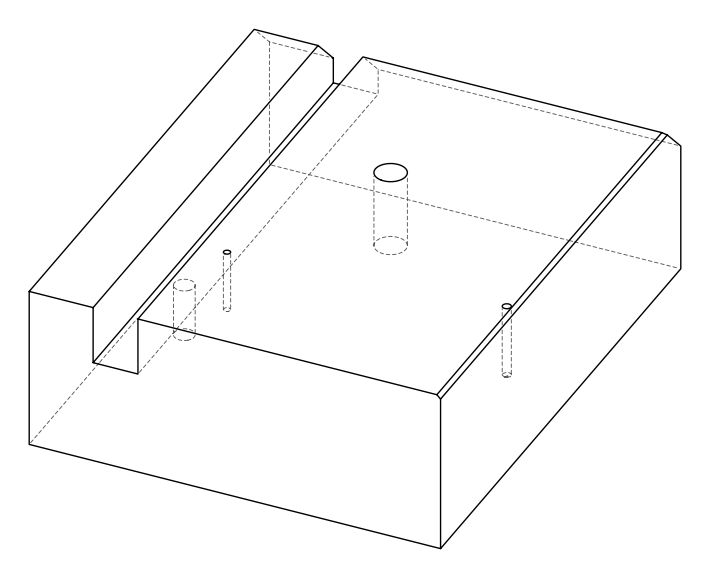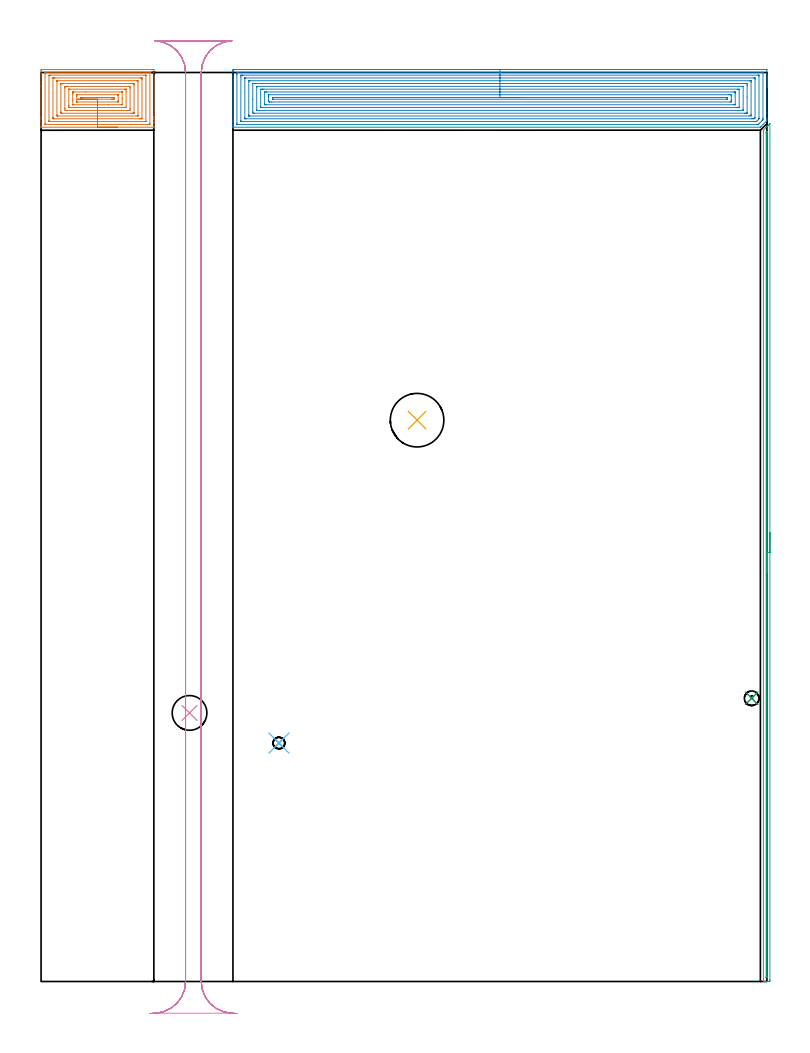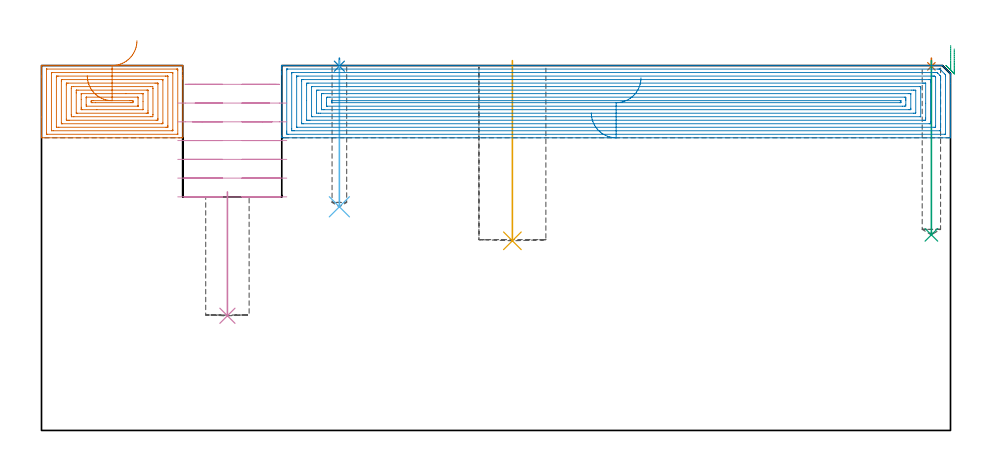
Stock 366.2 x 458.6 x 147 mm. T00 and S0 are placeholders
(PLAN: 10 operations, 6 tool changes, 52.3 min)
(1 SPOT_DRILL | STEP1POCKET | NXT0321_9005460120000 | 0.03 min | 1 mm3)
(2 SPOT_DRILL_1 | STEP1POCKET_3 | NXT0321_9005460120000 | 0.03 min | 0 mm3)
(3 DRILL_BLIND_HOLE_INTO_CENTER | STEP1POCKET | UGT0301_469 | 0.28 min | 2835 mm3)
(4 INDEXABLE_INSERT_DRILL_BLIND_HOLE_FROM_SOLID | STEP1POCKET_1 | NXT0302_006 | 0.21 min | 24144 mm3)
(5 INDEXABLE_INSERT_DRILL_BLIND_HOLE_FROM_SOLID_1 | STEP1POCKET_2 | NXT0302_025 | 0.29 min | 40194 mm3)
(6 DRILL_BLIND_HOLE_INTO_CENTER_1 | STEP1POCKET_3 | UGT0301_454 | 0.24 min | 1500 mm3)
(7 AREA_MILL | FG_CHAMFER_SURFACE | UGT0205_001 | 5.31 min | 27702 mm3)
(8 AREA_MILL_1 | FG_CHAMFER_SURFACE_1 | UGT0205_001 | 23.99 min | 117678 mm3)
(9 AREA_MILL_2 | FG_CHAMFER_SURFACE_2 | UGT0205_001 | 7.04 min | 2346 mm3)
(10 MILL_RECTANGULAR_SLOT | SLOT_RECTANGULAR | UGT0201_004 | Follow Part, ap 8, ae 75% | 14.92 min | 948065 mm3)
(TOOL NXT0321_9005460120000 | NC Spot Drill, 142deg, 12mm, Carbide, Uncoated | D12 PA142 FL30 Z2)
(TOOL UGT0301_469 | Carbide Drill 7.4 mm | D7.4 PA118 FL69 Z2)
(TOOL NXT0302_006 | Index. Insert Drill 17.5mm [880-D1750L25-05] | D17.5 PA176 FL88 Z2)
(TOOL NXT0302_025 | Index. Insert Drill 27mm [880-D2700L32-05] | D27 PA176 FL135 Z2)
(TOOL UGT0301_454 | Carbide Drill 5.9 mm | D5.9 PA118 FL57 Z2)
(TOOL UGT0205_001 | Chamfer Mill 20 x 3 x 45 deg. | D20 FL50 Z2)
(TOOL UGT0201_004 | End Mill 32 mm | D32 FL53 Z6)
(OP 1 SPOT_DRILL)
G17 G21 G94 G90
T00 M6
G54
G17 G0 G90 X358.5 Y142.9 S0 M3
G43 Z157. H0
G94 G81 G98 Z146.681 F250. R150.
G80
M5
M2
(OP 2 SPOT_DRILL_1)
G17 G21 G94 G90
T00 M6
G54
G17 G0 G90 X120. Y120.3 S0 M3
G43 Z157. H0
G94 G81 G98 Z146.746 F250. R150.
G80
M5
M2
(OP 3 DRILL_BLIND_HOLE_INTO_CENTER)
G17 G21 G94 G90
T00 M6
G54
G17 G0 G90 X358.5 Y142.9 S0 M3
G43 Z157. H0
G94 G81 G98 Z78.8 F250. R149.
G80
M5
M2
(OP 4 INDEXABLE_INSERT_DRILL_BLIND_HOLE_FROM_SOLID)
G17 G21 G94 G90
T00 M6
G54
G17 G0 G90 X74.9 Y135.5 S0 M3
G43 Z157. H1
G94 G81 G98 Z46.2 F250. R96.1
G80
M5
M2
(OP 5 INDEXABLE_INSERT_DRILL_BLIND_HOLE_FROM_SOLID_1)
G17 G21 G94 G90
T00 M6
G54
G17 G0 G90 X189.7 Y283.2 S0 M3
G43 Z157. H1
G94 G81 G98 Z76.4 F250. R149.
G80
M5
M2
(OP 6 DRILL_BLIND_HOLE_INTO_CENTER_1)
G17 G21 G94 G90
T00 M6
G54
G17 G0 G90 X120. Y120.3 S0 M3
G43 Z157. H0
G94 G81 G98 Z90.1 F250. R149.
G80
M5
M2
(OP 7 AREA_MILL)
G17 G21 G94 G90
T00 M6
G54
G17 G0 G90 X38.45 Y431. S1061 M3
G43 Z157. H0
G94 G1 X38.412 Z156.128 F250.
X38.298 Z155.263
X38.109 Z154.412
X37.847 Z153.58
X37.513 Z152.774
X37.11 Z152.
X36.642 Z151.264
X36.11 Z150.572
X35.521 Z149.929
X34.878 Z149.339
X34.186 Z148.808
X33.45 Z148.34
X32.676 Z147.937
X31.87 Z147.603
X31.038 Z147.341
X30.186 Z147.152
X29.322 Z147.038
X28.45 Z147.
X0.08
X0.01 Y431.005 Z146.992
X0. Y431.162 Z146.836
Y435.133 Z142.865
Y435.856 Z142.138
Y451.688 Z126.308
Y459.289 Z118.707
X0.003 Y459.651 Z118.345
X0.008 Y460.091 Z117.905
X0.077 Y460.094 Z117.903
X0.523 Y460.1 Z117.9
X56.377
X56.817 Y460.094 Z117.903
X56.89 Y460.091 Z117.905
X56.9 Y460.012 Z117.984
Y436.376 Z141.619
Y435.856 Z142.138
Y435.133 Z142.865
Y434.974 Z143.023
Y433.212 Z144.785
X56.899 Y431.16 Z146.838
X56.89 Y431.005 Z146.992
X56.82 Y431. Z147.
X28.45
Y432.414 Z145.586
X2.212 Y432.415 Z145.585
X2.089 Y432.418 Z145.582
X2.029 Y432.421 Z145.579
X2.01 Y432.424 Z145.576
X2.007 Y432.441 Z145.559
X2.003 Y432.491 Z145.509
X2. Y432.625 Z145.375
X2.001 Y458.182 Z119.818
X2.006 Y458.477 Z119.523
X2.01 Y458.667 Z119.333
X2.097 Y458.679 Z119.321
X2.296 Y458.684 Z119.316
X2.381 Y458.685 Z119.315
X54.688
X54.811 Y458.682 Z119.318
X54.871 Y458.679 Z119.321
X54.89 Y458.676 Z119.324
X54.893 Y458.659 Z119.341
X54.897 Y458.609 Z119.391
X54.899 Y458.475 Z119.525
Y432.918 Z145.082
X54.894 Y432.623 Z145.377
X54.89 Y432.433 Z145.567
X54.803 Y432.421 Z145.579
X54.604 Y432.416 Z145.584
X54.519 Y432.415 Z145.585
X28.45 Y432.414 Z145.586
Y433.828 Z144.172
X4.336 Y433.829 Z144.171
X4.069 Y433.83 Z144.17
X4.032 Y433.832 Z144.168
X4.017 Y433.834 Z144.166
X4.01 Y433.887 Z144.113
X4.002 Y434.024 Z143.976
X4. Y434.093 Z143.907
Y434.162 Z143.838
Y457.075 Z120.925
X4.004 Y457.145 Z120.855
X4.013 Y457.265 Z120.735
X4.069 Y457.267 Z120.733
X4.69 Y457.271 Z120.729
X52.564
X52.831 Y457.27 Z120.73
X52.868 Y457.268 Z120.732
X52.883 Y457.266 Z120.734
X52.89 Y457.213 Z120.787
X52.898 Y457.076 Z120.924
X52.9 Y457.007 Z120.993
Y456.938 Z121.062
Y434.025 Z143.975
X52.896 Y433.955 Z144.045
X52.887 Y433.835 Z144.165
X52.831 Y433.833 Z144.167
X52.21 Y433.829 Z144.171
X28.45 Y433.828 Z144.172
Y435.243 Z142.757
X6.729
X6.458 Y435.244 Z142.756
X6.052 Y435.248 Z142.752
X6.011 Y435.25 Z142.75
X6.007 Y435.307 Z142.693
X6.004 Y435.438 Z142.562
X6. Y435.699 Z142.301
Y435.856 Z142.144
X6.001 Y455.607 Z122.393
X6.004 Y455.788 Z122.212
X6.007 Y455.832 Z122.168
X6.01 Y455.849 Z122.151
X6.026 Y455.851 Z122.149
X6.115 Y455.854 Z122.146
X6.729 Y455.857 Z122.143
X6.999
X50.171
X50.442 Y455.856 Z122.144
X50.848 Y455.852 Z122.148
X50.889 Y455.85 Z122.15
X50.893 Y455.793 Z122.207
X50.896 Y455.662 Z122.338
X50.9 Y455.401 Z122.599
Y455.244 Z122.756
X50.899 Y435.493 Z142.507
X50.897 Y435.312 Z142.688
X50.893 Y435.268 Z142.732
X50.89 Y435.251 Z142.749
X50.874 Y435.249 Z142.751
X50.785 Y435.246 Z142.754
X50.171 Y435.243 Z142.757
X49.901
X28.45
Y436.657 Z141.343
X8.502
X8.422 Y436.658 Z141.342
X8.261 Y436.663 Z141.337
X8.01 Y436.672 Z141.328
X8.008 Y436.737 Z141.263
X8.001 Y437.235 Z140.765
X8. Y453.981 Z124.019
X8.003 Y454.363 Z123.637
X8.006 Y454.424 Z123.576
X8.009 Y454.434 Z123.566
X8.073 Y454.438 Z123.562
X8.18 Y454.441 Z123.559
X8.341 Y454.443 Z123.557
X8.422
X48.398
X48.478 Y454.442 Z123.558
X48.639 Y454.437 Z123.563
X48.89 Y454.428 Z123.572
X48.892 Y454.363 Z123.637
X48.899 Y453.865 Z124.135
X48.9 Y437.119 Z140.881
X48.897 Y436.737 Z141.263
X48.894 Y436.676 Z141.324
X48.892 Y436.666 Z141.334
X48.828 Y436.662 Z141.338
X48.72 Y436.659 Z141.341
X48.559 Y436.657 Z141.343
X48.478
X28.45
Y438.071 Z139.929
X10.706
X10.275 Y438.073 Z139.927
X10.132 Y438.075 Z139.925
X10.026 Y438.078 Z139.922
X10.01 Y438.226 Z139.774
X10.005 Y438.5 Z139.5
X10.001 Y438.772 Z139.228
Y452.6 Z125.4
X10.003 Y452.872 Z125.128
X10.009 Y452.965 Z125.035
X10.015 Y453.022 Z124.978
X10.06 Y453.024 Z124.976
X10.275 Y453.026 Z124.974
X10.731 Y453.028 Z124.972
X11.162 Y453.029 Z124.971
X46.194
X46.625 Y453.027 Z124.973
X46.768 Y453.025 Z124.975
X46.874 Y453.022 Z124.978
X46.89 Y452.874 Z125.126
X46.895 Y452.6 Z125.4
X46.899 Y452.328 Z125.672
Y438.5 Z139.5
X46.897 Y438.228 Z139.772
X46.891 Y438.135 Z139.865
X46.885 Y438.078 Z139.922
X46.84 Y438.076 Z139.924
X46.625 Y438.074 Z139.926
X46.169 Y438.072 Z139.928
X45.738 Y438.071 Z139.929
X28.45
Y439.485 Z138.515
X12.829 Y439.486 Z138.514
X12.049 Y439.492 Z138.508
X12.003 Y440.262 Z137.738
X12.001 Y440.31 Z137.69
Y450.838 Z127.162
X12.002 Y450.884 Z127.116
X12.049 Y451.608 Z126.392
X12.158 Y451.61 Z126.39
X12.935 Y451.614 Z126.386
X13.04 Y451.615 Z126.385
X44.071 Y451.614 Z126.386
X44.852 Y451.608 Z126.392
X44.897 Y450.838 Z127.162
X44.899 Y450.79 Z127.21
Y440.262 Z137.738
X44.898 Y440.216 Z137.784
X44.852 Y439.492 Z138.508
X44.742 Y439.49 Z138.51
X43.965 Y439.486 Z138.514
X43.86 Y439.485 Z138.515
X28.45
Y440.9 Z137.1
X14.708
X14.065 Y440.902 Z137.098
X14.025 Y440.904 Z137.096
X14.013 Y440.905 Z137.095
X14.005 Y440.962 Z137.038
X14.002 Y441.144 Z136.856
X14. Y441.847 Z136.153
Y442.025 Z135.975
X14.001 Y449.956 Z128.044
X14.004 Y450.132 Z127.868
X14.007 Y450.176 Z127.824
X14.009 Y450.192 Z127.808
X14.054 Y450.194 Z127.806
X14.217 Y450.198 Z127.802
X14.463 Y450.2 Z127.8
X42.192
X42.835 Y450.198 Z127.802
X42.875 Y450.196 Z127.804
X42.887 Y450.195 Z127.805
X42.895 Y450.138 Z127.862
X42.898 Y449.956 Z128.044
X42.9 Y449.253 Z128.747
X42.899 Y441.144 Z136.856
X42.896 Y440.968 Z137.032
X42.893 Y440.924 Z137.076
X42.891 Y440.908 Z137.092
X42.846 Y440.906 Z137.094
X42.683 Y440.902 Z137.098
X42.437 Y440.9 Z137.1
X28.45
Y442.314 Z135.686
X16.19
X16.081 Y442.316 Z135.684
X16.028 Y442.319 Z135.681
X16.01 Y442.321 Z135.679
X16.008 Y442.336 Z135.664
X16.002 Y442.502 Z135.498
X16. Y444.669 Z133.331
Y447.791 Z130.209
Y448.194 Z129.806
X16.002 Y448.671 Z129.329
X16.006 Y448.74 Z129.26
X16.01 Y448.777 Z129.223
X16.036 Y448.779 Z129.221
X16.183 Y448.782 Z129.218
X16.481 Y448.785 Z129.215
X22.317 Y448.786 Z129.214
X40.71
X40.819 Y448.784 Z129.216
X40.872 Y448.781 Z129.219
X40.89 Y448.779 Z129.221
X40.892 Y448.764 Z129.236
X40.898 Y448.598 Z129.402
X40.9 Y445.512 Z132.488
X40.898 Y442.429 Z135.571
X40.894 Y442.36 Z135.64
X40.89 Y442.323 Z135.677
X40.864 Y442.321 Z135.679
X40.717 Y442.318 Z135.682
X40.419 Y442.315 Z135.685
X33.991 Y442.314 Z135.686
X28.45
Y443.728 Z134.272
X18.195 Y443.729 Z134.271
X18.075 Y443.732 Z134.268
X18.009 Y443.736 Z134.264
X18.005 Y443.752 Z134.248
X18.002 Y443.787 Z134.213
X18. Y444.04 Z133.96
X18.001 Y446.683 Z131.317
X18.01 Y447.313 Z130.687
X18.024 Y447.365 Z130.635
X18.135 Y447.37 Z130.63
X18.195 Y447.372 Z130.628
X38.705 Y447.371 Z130.629
X38.825 Y447.368 Z130.632
X38.891 Y447.364 Z130.636
X38.895 Y447.348 Z130.652
X38.898 Y447.313 Z130.687
X38.9 Y447.06 Z130.94
X38.899 Y444.417 Z133.583
X38.89 Y443.787 Z134.213
X38.876 Y443.735 Z134.265
X38.765 Y443.73 Z134.27
X38.705 Y443.728 Z134.272
X28.45
Y445.142 Z132.858
X20.914
X20.436 Y445.144 Z132.856
X20.028 Y445.149 Z132.851
X20.002 Y445.55 Z132.45
X20.001 Y445.577 Z132.424
X20.028 Y445.951 Z132.049
X20.505 Y445.956 Z132.044
X21.801 Y445.958 Z132.042
X35.986
X36.464 Y445.956 Z132.044
X36.872 Y445.951 Z132.049
X36.898 Y445.55 Z132.45
X36.899 Y445.524 Z132.476
X36.872 Y445.149 Z132.851
X36.395 Y445.144 Z132.856
X35.986 Y445.142 Z132.858
X35.51
X28.45
X27.578 Z132.896
X26.714 Z133.01
X25.862 Z133.199
X25.03 Z133.461
X24.224 Z133.795
X23.45 Z134.198
X22.714 Z134.666
X22.022 Z135.197
X21.379 Z135.787
X20.79 Z136.43
X20.258 Z137.122
X19.79 Z137.858
X19.387 Z138.632
X19.053 Z139.438
X18.791 Z140.27
X18.602 Z141.121
X18.488 Z141.986
X18.45 Z142.858
G0 Z157.
M5
M2
(OP 8 AREA_MILL_1)
G17 G21 G94 G90
T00 M6
G54
G17 G0 G90 X221.5 Y460.1 S1061 M3
G43 Z157. H0
Z127.9
G94 G1 X221.538 Z127.028 F250.
X221.652 Z126.164
X221.841 Z125.312
X222.103 Z124.48
X222.437 Z123.674
X222.84 Z122.9
X223.308 Z122.164
X223.84 Z121.472
X224.429 Z120.829
X225.072 Z120.24
X225.764 Z119.708
X226.5 Z119.24
X227.274 Z118.837
X228.08 Z118.503
X228.912 Z118.241
X229.764 Z118.052
X230.628 Z117.938
X231.5 Z117.9
X365.575
X366.017 Y460.096 Z117.902
X366.19 Y460.092 Z117.906
X366.2 Y459.916 Z118.082
Y438.234 Z139.761
Y435.856 Z142.14
Y435.155 Z142.845
Y434.794 Z143.205
X366.199 Y434.442 Z143.552
X366.19 Y434.299 Z143.694
X366.051 Y434.151 Z143.848
X366.032 Y434.132 Z143.868
X362.904 Y431.004 Z146.995
X362.899 Y431.001 Z146.998
X362.894 Y431. Z147.
X96.976
X96.807 Y431.002 Z146.989
X96.805 Y431.003 Z146.987
X96.8 Y431.357 Z146.643
Y431.629 Z146.371
Y432.331 Z145.664
Y433.563 Z144.434
Y434.093 Z143.901
Y434.709 Z143.286
Y459.385 Z118.612
X96.803 Y459.651 Z118.347
X96.81 Y460.092 Z117.906
X96.973 Y460.096 Z117.902
X97.425 Y460.1 Z117.9
X231.5
Y458.686 Z119.314
X363.788 Y458.685 Z119.315
X363.873
X364.165 Y458.679 Z119.321
X364.191 Y458.676 Z119.324
X364.195 Y458.653 Z119.347
X364.198 Y458.619 Z119.381
X364.199 Y458.587 Z119.413
X364.2 Y458.363 Z119.637
X364.199 Y435.45 Z142.55
X364.193 Y434.974 Z143.026
X364.19 Y434.773 Z143.227
X364.102 Y434.664 Z143.336
X363.788 Y434.339 Z143.661
X362.333 Y432.883 Z145.117
X362. Y432.552 Z145.448
X361.885 Y432.444 Z145.556
X361.859 Y432.421 Z145.579
X361.813 Y432.419 Z145.581
X361.713 Y432.416 Z145.584
X361.511 Y432.415 Z145.585
X361.106 Y432.414 Z145.586
X99.213 Y432.415 Z145.585
X99.127
X98.835 Y432.421 Z145.579
X98.809 Y432.424 Z145.576
X98.806 Y432.447 Z145.553
X98.802 Y432.481 Z145.519
X98.801 Y432.513 Z145.487
X98.8 Y432.737 Z145.263
Y457.413 Z120.587
X98.802 Y457.888 Z120.112
X98.805 Y458.29 Z119.71
X98.818 Y458.679 Z119.321
X99.213 Y458.684 Z119.316
X99.298 Y458.685 Z119.315
X231.5 Y458.686 Z119.314
Y457.272 Z120.728
X361.732 Y457.271 Z120.729
X362. Y457.27 Z120.73
X362.089 Y457.268 Z120.732
X362.159 Y457.265 Z120.735
X362.19 Y457.256 Z120.744
X362.193 Y457.204 Z120.796
X362.197 Y457.007 Z120.993
X362.2 Y456.81 Z121.19
Y435.659 Z142.341
X362.198 Y435.461 Z142.539
X362.194 Y435.33 Z142.67
X362.19 Y435.226 Z142.774
X362.164 Y435.175 Z142.825
X362. Y434.999 Z143.001
X361.987 Y434.987 Z143.013
X361.094 Y434.093 Z143.907
X360.916 Y433.921 Z144.079
X360.849 Y433.859 Z144.141
X360.821 Y433.836 Z144.164
X360.749 Y433.834 Z144.166
X360.479 Y433.83 Z144.17
X360.212 Y433.829 Z144.171
X359.587 Y433.828 Z144.172
X101.268 Y433.829 Z144.171
X101. Y433.83 Z144.17
X100.911 Y433.832 Z144.168
X100.842 Y433.835 Z144.165
X100.81 Y433.844 Z144.156
X100.807 Y433.896 Z144.104
X100.803 Y434.093 Z143.907
X100.8 Y434.29 Z143.71
Y456.323 Z121.677
X100.802 Y457.007 Z120.993
X100.804 Y457.2 Z120.8
X100.81 Y457.263 Z120.737
X100.867 Y457.266 Z120.734
X101. Y457.268 Z120.732
X101.626 Y457.271 Z120.729
X101.894
X231.5 Y457.272 Z120.728
Y455.857 Z122.143
X359.591
X360.063 Y455.855 Z122.145
X360.168 Y455.852 Z122.148
X360.184 Y455.851 Z122.149
X360.19 Y455.837 Z122.163
X360.195 Y455.786 Z122.214
X360.198 Y455.68 Z122.32
X360.2 Y455.256 Z122.744
X360.199 Y435.856 Z142.144
X360.182 Y435.643 Z142.357
X360.04 Y435.5 Z142.5
X359.861 Y435.321 Z142.679
X359.78 Y435.25 Z142.75
X359.629 Y435.247 Z142.753
X359.318 Y435.244 Z142.756
X359.046 Y435.243 Z142.757
X358.425
X103.409
X102.937 Y435.245 Z142.755
X102.832 Y435.248 Z142.752
X102.816 Y435.249 Z142.751
X102.81 Y435.263 Z142.737
X102.806 Y435.314 Z142.686
X102.802 Y435.42 Z142.58
X102.8 Y435.844 Z142.156
X102.801 Y455.679 Z122.321
X102.802 Y455.788 Z122.212
X102.807 Y455.841 Z122.159
X102.81 Y455.849 Z122.151
X102.818 Y455.852 Z122.148
X102.853 Y455.855 Z122.145
X103.06 Y455.857 Z122.143
X231.5
Y454.443 Z123.557
X357.612
X357.775 Y454.442 Z123.558
X358.1 Y454.438 Z123.562
X358.187 Y454.436 Z123.564
X358.191 Y454.429 Z123.571
X358.195 Y454.407 Z123.593
X358.198 Y454.363 Z123.637
X358.2 Y453.703 Z124.297
X358.199 Y437.618 Z140.382
X358.196 Y436.962 Z141.038
X358.19 Y436.737 Z141.263
X358.173 Y436.664 Z141.336
X357.612 Y436.657 Z141.343
X105.388
X105.225 Y436.658 Z141.342
X104.9 Y436.662 Z141.338
X104.813 Y436.664 Z141.336
X104.809 Y436.671 Z141.329
X104.805 Y436.693 Z141.307
X104.802 Y436.737 Z141.263
X104.8 Y437.397 Z140.603
Y454.141 Z123.859
X104.802 Y454.363 Z123.637
X104.805 Y454.407 Z123.593
X104.809 Y454.429 Z123.571
X104.813 Y454.436 Z123.564
X104.9 Y454.438 Z123.562
X105.225 Y454.442 Z123.558
X105.388 Y454.443 Z123.557
X105.469
X231.5
Y453.029 Z124.971
X355.309 Y453.028 Z124.972
X355.743 Y453.026 Z124.974
X356.168 Y453.022 Z124.978
X356.19 Y452.6 Z125.4
X356.199 Y452.151 Z125.849
X356.2 Y446.206 Z131.794
X356.199 Y438.162 Z139.838
X356.195 Y438.106 Z139.894
X356.19 Y438.082 Z139.918
X356.172 Y438.077 Z139.923
X355.743 Y438.073 Z139.927
X355.284 Y438.071 Z139.929
X354.849
X107.691 Y438.072 Z139.928
X107.257 Y438.074 Z139.926
X106.832 Y438.078 Z139.922
X106.81 Y438.5 Z139.5
X106.801 Y438.949 Z139.051
X106.8 Y445.119 Z132.881
X106.801 Y452.938 Z125.062
X106.805 Y452.994 Z125.006
X106.81 Y453.018 Z124.982
X106.828 Y453.023 Z124.977
X107.257 Y453.027 Z124.973
X107.716 Y453.029 Z124.971
X108.151
X231.5
Y451.615 Z126.385
X353.955 Y451.614 Z126.386
X354.063 Y451.613 Z126.387
X354.149 Y451.61 Z126.39
X354.186 Y451.608 Z126.392
X354.191 Y451.589 Z126.411
X354.195 Y451.563 Z126.437
X354.199 Y451.479 Z126.521
X354.2 Y440.021 Z137.979
X354.198 Y439.78 Z138.22
X354.194 Y439.619 Z138.381
X354.19 Y439.497 Z138.503
X354.151 Y439.492 Z138.508
X353.955 Y439.488 Z138.512
X353.849 Y439.486 Z138.514
X109.045
X108.937 Y439.487 Z138.513
X108.851 Y439.49 Z138.51
X108.815 Y439.492 Z138.508
X108.809 Y439.511 Z138.489
X108.805 Y439.537 Z138.463
X108.801 Y439.621 Z138.379
X108.8 Y451.079 Z126.921
X108.802 Y451.32 Z126.68
X108.806 Y451.481 Z126.519
X108.81 Y451.604 Z126.396
X108.849 Y451.608 Z126.392
X109.045 Y451.612 Z126.388
X109.151 Y451.614 Z126.386
X231.5 Y451.615 Z126.385
Y450.2 Z127.8
X351.274
X351.923 Y450.197 Z127.803
X352.168 Y450.193 Z127.807
X352.196 Y449.956 Z128.044
X352.199 Y449.925 Z128.075
Y441.144 Z136.856
X352.198 Y441.114 Z136.886
X352.168 Y440.907 Z137.093
X351.52 Y440.901 Z137.099
X351.274 Y440.9 Z137.1
X350.627
X111.726
X111.077 Y440.903 Z137.097
X110.832 Y440.907 Z137.093
X110.804 Y441.144 Z136.856
X110.801 Y441.175 Z136.825
Y449.956 Z128.044
X110.802 Y449.986 Z128.014
X110.832 Y450.193 Z127.807
X111.48 Y450.199 Z127.801
X111.726 Y450.2 Z127.8
X112.373
X231.5
Y448.786 Z129.214
X349.486
X349.781 Y448.785 Z129.215
X350.152 Y448.781 Z129.219
X350.189 Y448.779 Z129.221
X350.193 Y448.727 Z129.273
X350.197 Y448.609 Z129.391
X350.2 Y448.372 Z129.628
Y448.194 Z129.806
X350.199 Y442.554 Z135.446
X350.196 Y442.378 Z135.622
X350.192 Y442.335 Z135.665
X350.189 Y442.321 Z135.679
X350.172 Y442.319 Z135.681
X350.085 Y442.316 Z135.684
X349.486 Y442.314 Z135.686
X349.193
X113.514
X113.219 Y442.315 Z135.685
X112.848 Y442.319 Z135.681
X112.811 Y442.321 Z135.679
X112.807 Y442.373 Z135.627
X112.803 Y442.491 Z135.509
X112.8 Y442.728 Z135.272
Y442.906 Z135.094
X112.801 Y448.546 Z129.454
X112.804 Y448.722 Z129.278
X112.808 Y448.765 Z129.235
X112.811 Y448.779 Z129.221
X112.828 Y448.781 Z129.219
X112.915 Y448.784 Z129.216
X113.514 Y448.786 Z129.214
X113.807
X231.5
Y447.372 Z130.628
X346.805
X347.642 Y447.368 Z130.632
X347.699 Y447.365 Z130.635
X348.19 Y447.313 Z130.687
X348.198 Y446.82 Z131.18
X348.2 Y445.056 Z132.944
X348.199 Y444.669 Z133.331
X348.197 Y444.177 Z133.823
X348.19 Y443.787 Z134.213
X348.173 Y443.735 Z134.265
X347.759 Y443.728 Z134.272
X116.195
X115.358 Y443.732 Z134.268
X115.302 Y443.735 Z134.265
X114.81 Y443.787 Z134.213
X114.802 Y444.28 Z133.72
X114.8 Y446.044 Z131.956
X114.801 Y446.431 Z131.569
X114.803 Y446.923 Z131.077
X114.81 Y447.313 Z130.687
X114.827 Y447.365 Z130.635
X115.241 Y447.372 Z130.628
X231.5
Y445.958 Z132.042
X345.911 Y445.957 Z132.043
X346.049 Y445.956 Z132.044
X346.158 Y445.953 Z132.047
X346.185 Y445.951 Z132.049
X346.19 Y445.916 Z132.084
X346.194 Y445.835 Z132.165
X346.198 Y445.55 Z132.45
X346.197 Y445.268 Z132.732
X346.19 Y445.171 Z132.829
X346.186 Y445.148 Z132.852
X346.168 Y445.147 Z132.853
X346.118 Y445.145 Z132.855
X345.911 Y445.143 Z132.857
X117.089
X116.951 Y445.144 Z132.856
X116.842 Y445.147 Z132.853
X116.815 Y445.149 Z132.851
X116.81 Y445.184 Z132.816
X116.806 Y445.265 Z132.735
X116.802 Y445.55 Z132.45
X116.803 Y445.832 Z132.168
X116.81 Y445.929 Z132.071
X116.814 Y445.952 Z132.048
X116.832 Y445.953 Z132.047
X116.882 Y445.955 Z132.045
X117.089 Y445.957 Z132.043
X231.5 Y445.958 Z132.042
X232.372 Z132.08
X233.237 Z132.194
X234.088 Z132.383
X234.92 Z132.645
X235.726 Z132.979
X236.5 Z133.382
X237.236 Z133.851
X237.928 Z134.382
X238.571 Z134.971
X239.16 Z135.614
X239.692 Z136.306
X240.16 Z137.042
X240.563 Z137.816
X240.897 Z138.622
X241.159 Z139.454
X241.348 Z140.306
X241.462 Z141.171
X241.5 Z142.042
G0 Z157.
M5
M2
(OP 9 AREA_MILL_2)
G17 G21 G94 G90
T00 M6
G54
G17 G0 G90 X367.7 Y226.4 S1061 M3
G43 Z157. H0
Z153.7
G94 G1 Y226.362 Z152.828 F250.
Y226.248 Z151.963
Y226.059 Z151.112
Y225.797 Z150.28
Y225.463 Z149.474
Y225.06 Z148.7
Y224.592 Z147.964
Y224.06 Z147.272
Y223.471 Z146.629
Y222.828 Z146.04
Y222.136 Z145.508
Y221.4 Z145.04
Y220.626 Z144.637
Y219.82 Z144.303
Y218.988 Z144.041
Y218.137 Z143.852
Y217.272 Z143.738
Y216.4 Z143.7
Y1.166
X367.699 Y0.62 Z143.701
X367.696 Y0.276
X367.692 Y0.01 Z143.703
X367.36 Y0. Z144.034
X366.826 Z144.571
X366.487 Z144.909
X365.952 Z145.444
X365.613 Z145.781
X364.663 Z146.736
X364.529 Y0.003 Z146.863
X364.402 Y0.01 Z146.988
X364.4 Y0.173 Z147.
Y429.499
X365.613 Y430.715 Z145.783
X366.348 Y431.449 Z145.05
X366.487 Y431.589 Z144.909
X366.632 Y431.733 Z144.766
X366.775 Y431.876 Z144.623
X366.923 Y432.026 Z144.472
X367.415 Y432.515 Z143.985
X367.502 Y432.602 Z143.898
X367.679 Y432.776 Z143.719
X367.695 Y432.783 Z143.703
X367.699 Y432.776 Z143.699
X367.7 Y216.4 Z143.7
X366.286 Z145.114
Y2.613
X366.285 Y2.407 Z145.115
X366.284 Y2.3 Z145.116
X366.279 Y2.019 Z145.121
X366.007 Y2.004 Z145.393
X365.861 Y2.003 Z145.539
X365.831 Y2.006 Z145.569
X365.821 Y2.01 Z145.579
X365.819 Y2.019 Z145.581
X365.816 Y2.055 Z145.584
X365.815 Y2.201 Z145.585
X365.814 Y427.712 Z145.586
X365.816 Y428.195 Z145.584
X365.819 Y428.396 Z145.581
X365.821 Y428.453 Z145.579
X365.85 Y428.488 Z145.55
X365.958 Y428.606 Z145.442
X366.062 Y428.709 Z145.338
X366.23 Y428.868 Z145.17
X366.279 Y428.913 Z145.121
X366.282 Y428.815 Z145.118
X366.285 Y428.606 Z145.115
Y428.4
X366.286 Y216.4 Z145.114
Y215.528 Z145.152
Y214.664 Z145.266
Y213.812 Z145.455
Y212.98 Z145.717
Y212.174 Z146.051
Y211.4 Z146.454
Y210.664 Z146.923
Y209.972 Z147.454
Y209.329 Z148.043
Y208.74 Z148.686
Y208.209 Z149.378
Y207.74 Z150.114
Y207.337 Z150.888
Y207.003 Z151.694
Y206.741 Z152.526
Y206.552 Z153.378
Y206.438 Z154.243
Y206.4 Z155.114
G0 Z157.
M5
M2
(OP 10 MILL_RECTANGULAR_SLOT)
G17 G21 G94 G90
T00 M6
G54
G17 G0 G90 X59.101 Y474.729 S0 M3
G43 Z157. H0
Z139.443
G94 G1 X61.948 Y473.783 F250.
G2 X72.9 Y458.6 R16. F500.
G1 Y0.
G2 X57.879 Y-15.97 R16.
G1 Y-16.
X95.821
Y-15.97
G2 X80.8 Y0. R16.
G1 Y458.6
G2 X91.752 Y473.783 R16.
G1 X94.599 Y474.729 F250.
G0 Z157.
X98.815 Y-16.154
Z131.886
G1 X95.821 Y-15.97
G2 X80.8 Y0. R16. F500.
G1 Y458.6
G2 X91.752 Y473.783 R16.
G1 X91.761 Y473.811
G3 X86.814 Y474.6 R16.
G1 X66.886
G3 X61.939 Y473.811 R16.
G1 X61.948 Y473.783
G2 X72.9 Y458.6 R16.
G1 Y0.
G2 X57.879 Y-15.97 R16.
G1 X54.885 Y-16.154 F250.
G0 X98.815 Z124.329
G1 X95.821 Y-15.97
G2 X80.8 Y0. R16. F500.
G1 Y458.6
G2 X92.834 Y474.101 R16.
G1 X92.841 Y474.13
G3 X89.005 Y474.6 R16.
G1 X64.699
G3 X60.861 Y474.129 R16.
G1 X60.868 Y474.1
G2 X72.9 Y458.6 R16.
G1 Y0.
G2 X57.879 Y-15.97 R16.
G1 X54.885 Y-16.154 F250.
G0 X98.815 Z116.771
G1 X95.821 Y-15.97
G2 X80.8 Y0. R16. F500.
G1 Y458.6
G2 X96.234 Y474.59 R16.
G1 Y474.6
X57.466
Y474.59
G2 X72.9 Y458.6 R16.
G1 Y0.
G2 X57.879 Y-15.97 R16.
G1 X54.885 Y-16.154 F250.
G0 X98.815 Z109.214
G1 X95.821 Y-15.97
G2 X80.8 Y0. R16. F500.
G1 Y458.6
G2 X96.234 Y474.59 R16.
G1 Y474.6
X57.466
Y474.59
G2 X72.9 Y458.6 R16.
G1 Y0.
G2 X57.879 Y-15.97 R16.
G1 X54.885 Y-16.154 F250.
G0 X98.815 Z101.657
G1 X95.821 Y-15.97
G2 X80.8 Y0. R16. F500.
G1 Y458.6
G2 X96.234 Y474.59 R16.
G1 Y474.6
X57.466
Y474.59
G2 X72.9 Y458.6 R16.
G1 Y0.
G2 X57.879 Y-15.97 R16.
G1 X54.885 Y-16.154 F250.
G0 X98.815 Z94.1
G1 X95.821 Y-15.97
G2 X80.8 Y0. R16. F500.
G1 Y458.6
G2 X96.234 Y474.59 R16.
G1 Y474.6
X57.466
Y474.59
G2 X72.9 Y458.6 R16.
G1 Y0.
G2 X57.879 Y-15.97 R16.
G1 X54.885 Y-16.154 F250.
G0 Z157.
M5
M2
